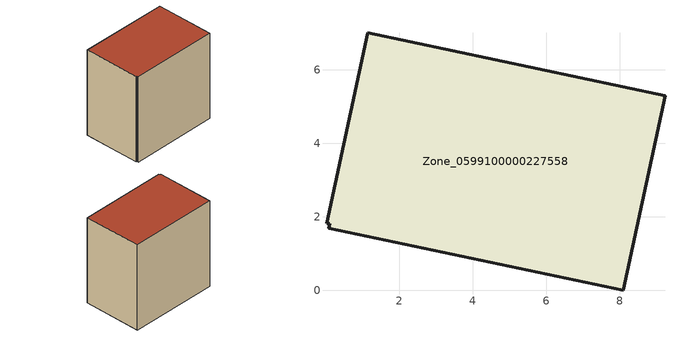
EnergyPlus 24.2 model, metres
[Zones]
Zone_0599100000227558
 floor ground (C_G): 1.15,7.01 9.24,5.29 8.11,0 0.09,1.68 0.12,1.8 0.03,1.82 z0
 wall outside (C_F): 8.11,0 9.24,5.29 1.15,7.01 0.03,1.82 0.12,1.8 0.09,1.68 8.11,0 z0:8.2
 roof outside (C_R): 9.24,5.29 1.15,7.01 0.03,1.82 0.12,1.8 0.09,1.68 8.11,0 z8.2
[BUILDING]
Pand.0599100000227558: North Axis=0; Terrain=City; Loads Convergence Tolerance Value=0.04; Temperature Convergence Tolerance Value=0.4; Solar Distribution=FullExterior; Maximum Number of Warmup Days=25; Minimum Number of Warmup Days=1
[Site:Location]
Rotterdam.The.Hague.AP_ZH_NLD Design_Conditions: Latitude=51.96; Longitude=4.45; Time Zone=1; Elevation=-4.5
[SITE:GROUNDTEMPERATURE:BUILDINGSURFACE]
18, 18, 18, 18, 18, 18, 18, 18, 18, 18, 18, 18
[MATERIAL] Thermal Absorptance=0.9; Solar Absorptance=0.7; Visible Absorptance=0.7
Name | Roughness | Thickness | Conductivity | Density | Specific Heat
G.TC.1975-1991 | MediumSmooth | 0.15 | 0.288461 | 540 | 1210
F.TC.1975-1991 | Rough | 0.3 | 0.230769 | 1920 | 840
R.TC.1975-1991 | MediumRough | 0.2 | 0.153846 | 1500 | 1000
[CONSTRUCTION]
C_G: G.TC.1975-1991
C_F: F.TC.1975-1991
C_R: R.TC.1975-1991
[ZONE]
Zone_0599100000227558: Type=1; Multiplier=1; Ceiling Height=Autocalculate; Volume=Autocalculate; Floor Area=autocalculate; Part of Total Floor Area=Yes
[ZONEINFILTRATION:DESIGNFLOWRATE]
Infil_Zone_0599100000227558: Zone or ZoneList or Space or SpaceList=Zone_0599100000227558; Schedule=AlwaysOn; Design Flow Rate Calculation Method=Flow/Area; Flow Rate per Floor Area=0.003; Constant Term Coefficient=1; Temperature Term Coefficient=0; Velocity Term Coefficient=0; Velocity Squared Term Coefficient=0
[HVACTEMPLATE:ZONE:IDEALLOADSAIRSYSTEM]
Zone_0599100000227558: Maximum Heating Supply Air Temperature=50; Minimum Cooling Supply Air Temperature=13; Maximum Heating Supply Air Humidity Ratio=0.0156; Minimum Cooling Supply Air Humidity Ratio=0.0077; Heating Limit=NoLimit; Cooling Limit=NoLimit; Dehumidification Control Type=ConstantSensibleHeatRatio; Cooling Sensible Heat Ratio=0.7; Dehumidification Setpoint=60; Humidification Control Type=None; Humidification Setpoint=30; Outdoor Air Method=None; Outdoor Air Flow Rate per Person=0.00944; Outdoor Air Flow Rate per Zone Floor Area=0; Outdoor Air Flow Rate per Zone=0; Demand Controlled Ventilation Type=None; Outdoor Air Economizer Type=NoEconomizer; Heat Recovery Type=None; Sensible Heat Recovery Effectiveness=0.7; Latent Heat Recovery Effectiveness=0.65
[ZONECONTROL:THERMOSTAT]
ThermostatControl_Zone_0599100000227558: Zone or ZoneList=Zone_0599100000227558; Control Type Schedule=DualSetpointControlType; Control 1=Thermostat_Zone_0599100000227558; Temperature Difference Between Cutout And Setpoint=0
[THERMOSTATSETPOINT:DUALSETPOINT]
Thermostat_Zone_0599100000227558: Heating Setpoint Temperature Schedule=HeatingSetpoint_Zone_0599100000227558; Cooling Setpoint Temperature Schedule=CoolingSetpoint_Zone_0599100000227558
[SCHEDULE:COMPACT]
HeatingSetpoint_Zone_0599100000227558: Through: 12/31, For: AllDays, Until: 24:00, 21
CoolingSetpoint_Zone_0599100000227558: Through: 12/31, For: AllDays, Until: 24:00, 24
DualSetpointControlType: Through: 12/31, For: AllDays, Until: 24:00, 4
AlwaysOn: Through: 12/31, For: AllDays, Until: 24:00, 1
